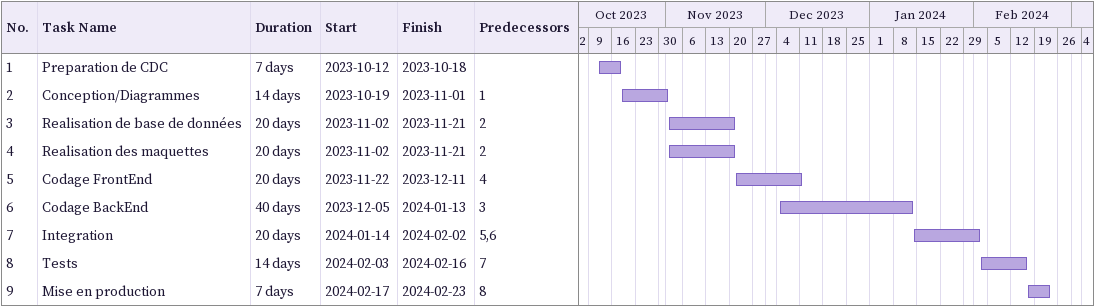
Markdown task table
| ID | Task | Duration | Start | Finish | Predecessors |
|---|---|---|---|---|---|
| 1 | Preparation de CDC | 7d | 2023-10-12 | 2023-10-18 |  |
| 2 | Conception/Diagrammes | 14d | 2023-10-19 | 2023-11-01 | 1 |
| 3 | Realisation de base de données | 20d | 2023-11-02 | 2023-11-21 | 2 |
| 4 | Realisation des maquettes | 20d | 2023-11-02 | 2023-11-21 | 2 |
| 5 | Codage FrontEnd | 20d | 2023-11-22 | 2023-12-11 | 4 |
| 6 | Codage BackEnd | 40d | 2023-12-05 | 2024-01-13 | 3 |
| 7 | Integration | 20d | 2024-01-14 | 2024-02-02 | 5, 6 |
| 8 | Tests | 14d | 2024-02-03 | 2024-02-16 | 7 |
| 9 | Mise en production | 7d | 2024-02-17 | 2024-02-23 | 8 |
